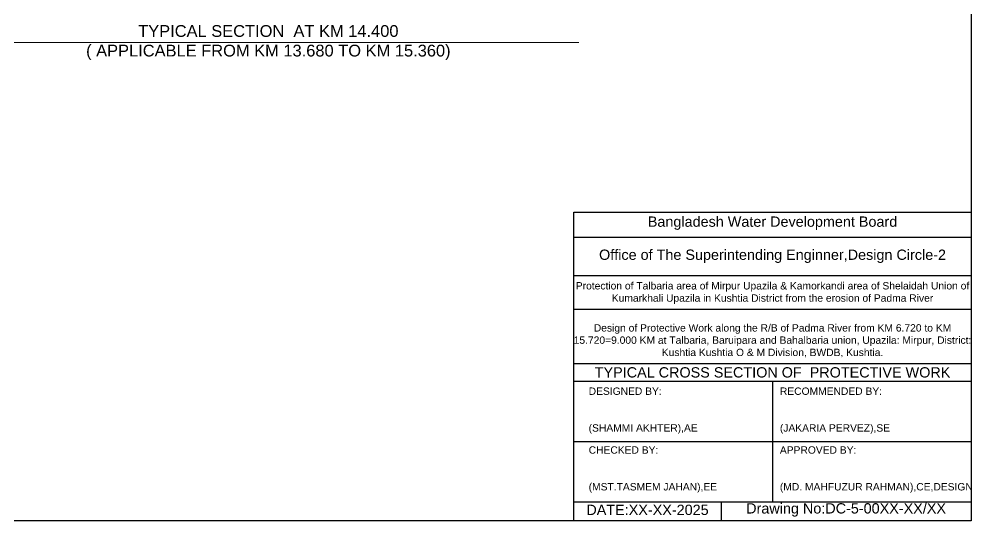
# Model space of a CAD drawing. Header units: inches. Extents: x 89000 to 215021, y -23839 to 0.
# Drawn here: x 158263.4 to 158479.1, y -23838.8 to -23725.2 of the extents above; entities that cross this region are included whole.
import ezdxf

# ---------------------------------------------------------------- set-up
doc = ezdxf.new("R2010")
doc.units = ezdxf.units.IN
doc.header["$LTSCALE"] = 7
doc.header["$MEASUREMENT"] = 0
doc.layers.add('Cross Section Labels', color=7, linetype='Continuous', lineweight=9)
doc.styles.get("Standard").update_dxf_attribs({"font": 'arial.ttf'})

msp = doc.modelspace()

# ---------------------------------------------------------------- linework, layer by layer
msp.add_lwpolyline([(158145.89691, -23603.37283), (158478.89691, -23603.37283), (158478.89691, -23838.83713), (158145.89691, -23838.83713)], close=True)
for points in [[(158388.98691, -23838.83713), (158388.98691, -23768.90713), (158478.89691, -23768.90713)], [(158388.98691, -23774.56813), (158478.89691, -23774.56813)], [(158388.98691, -23783.22613), (158478.89691, -23783.22613)], [(158388.98691, -23790.88513), (158478.89691, -23790.88513)], [(158388.98691, -23803.20613), (158478.89691, -23803.20613)], [(158388.98691, -23807.20213), (158478.89691, -23807.20213)], [(158433.94191, -23807.20213), (158433.94191, -23834.50813)], [(158388.98691, -23820.85513), (158478.89691, -23820.85513)], [(158388.98691, -23834.50813), (158478.89691, -23834.50813)], [(158422.28691, -23834.50813), (158422.28691, -23838.83713)]]:
    msp.add_lwpolyline(points)
at = {"layer": 'Cross Section Labels'}
msp.add_lwpolyline([(158249.46663, -23730.50553), (158319.79623, -23730.50553), (158390.12583, -23730.50553)], dxfattribs=at)

# ---------------------------------------------------------------- texts
at = {"char_height": 2.331, "attachment_point": 5}
for s, insert in [('Bangladesh Water Development Board', (158433.94191, -23771.40463)), ('Office of The Superintending Enginner,Design Circle-2', (158433.94191, -23778.89713))]:
    msp.add_mtext(s, dxfattribs=dict(at, insert=insert))
for s, insert, char_height, width, attachment_point in [('Protection of Talbaria area of Mirpur Upazila & Kamorkandi area of Shelaidah Union of Kumarkhali Upazila in Kushtia District from the erosion of Padma River', (158433.94191, -23787.22213), 1.665, 93.24, 5), ('Design of Protective Work along the R/B of Padma River from KM 6.720 to KM 15.720=9.000 KM at Talbaria, Baruipara and Bahalbaria union, Upazila: Mirpur, District: Kushtia Kushtia O & M Division, BWDB, Kushtia.', (158433.94191, -23798.04463), 1.665, 89.91, 5), ('TYPICAL CROSS SECTION OF  PROTECTIVE WORK', (158433.94191, -23805.20413), 2.331, 93.24, 5), ('DESIGNED BY:^J^J^J(SHAMMI AKHTER),AE', (158392.31691, -23813.86213), 1.665, 46.62, 4), ('RECOMMENDED BY:^J^J^J(JAKARIA PERVEZ),SE', (158435.60691, -23813.86213), 1.665, 46.62, 4), ('CHECKED BY:^J^J^J(MST.TASMEM JAHAN),EE', (158392.31691, -23827.18213), 1.665, 46.62, 4), ('APPROVED BY:^J^J^J(MD. MAHFUZUR RAHMAN),CE,DESIGN', (158435.60691, -23827.18213), 1.665, 46.62, 4), ('DATE:XX-XX-2025', (158405.63691, -23836.33963), 2.331, 46.62, 5), ('Drawing No:DC-5-00XX-XX/XX', (158450.59191, -23836.33963), 2.331, 73.26, 5)]:
    msp.add_mtext(s, dxfattribs=dict(insert=insert, char_height=char_height, width=width, attachment_point=attachment_point))
at = {"layer": 'Cross Section Labels', "insert": (158319.79623, -23730.50553), "char_height": 2.664, "attachment_point": 5}
msp.add_mtext('TYPICAL SECTION  AT KM 14.400^J( APPLICABLE FROM KM 13.680 TO KM 15.360)', dxfattribs=at)

doc.saveas('drawing.dxf')
